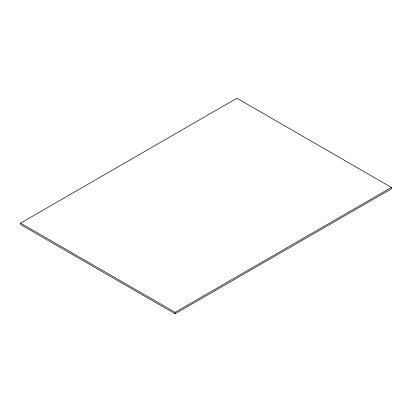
<?xml version="1.0" encoding="UTF-8"?>
<svg xmlns="http://www.w3.org/2000/svg" width="412" height="412" viewBox="0 0 412 412"><rect width="100%" height="100%" fill="white"/><g stroke="black" fill="none" stroke-linecap="round" stroke-linejoin="round"><path stroke-width="0.62" d="M20.6 223.134L236.921 98.241L391.4 187.429L391.4 188.866L175.079 313.759L20.6 224.571L20.6 223.134L175.079 312.322L391.4 187.429M175.079 312.322L175.079 313.759"/></g></svg>
